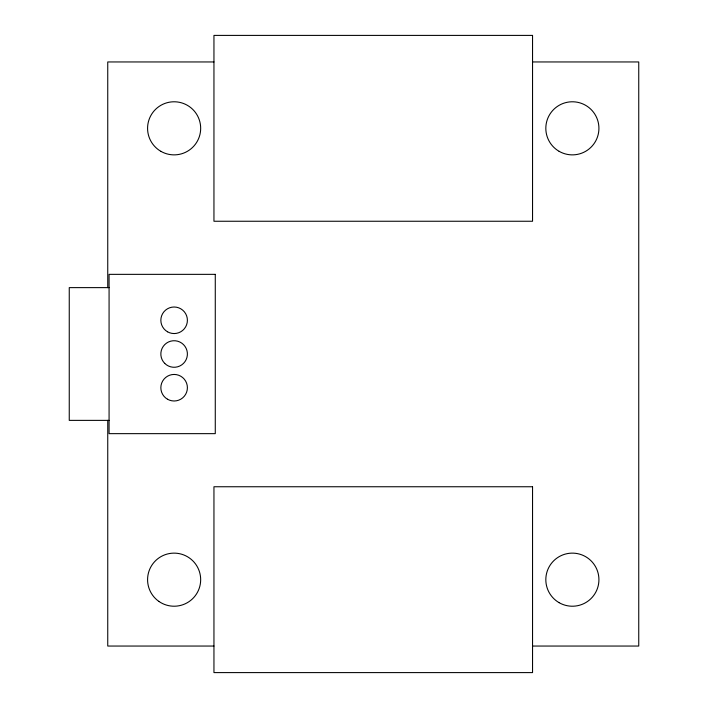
<?xml version="1.0" encoding="UTF-8"?>
<svg xmlns="http://www.w3.org/2000/svg" width="708" height="708" viewBox="0 0 708 708"><rect width="100%" height="100%" fill="white"/><g stroke="black" fill="none" stroke-linecap="round" stroke-linejoin="round"><path stroke-width="1.06" d="M213.949 61.95L107.749 61.95L107.749 287.625M532.549 61.95L638.749 61.95L638.749 646.05L532.549 646.05M109.076 287.625L69.251 287.625L69.251 420.375L109.076 420.375M213.949 646.05L107.749 646.05L107.749 420.375M532.549 35.4L213.949 35.4L213.949 221.25L532.549 221.25L532.549 35.4M215.276 274.35L109.076 274.35L109.076 433.65L215.276 433.65L215.276 274.35M532.549 486.75L213.949 486.75L213.949 672.6L532.549 672.6L532.549 486.75M559.099 151.317A26.55 26.55 0 0 0 598.924 128.325A26.55 26.55 0 0 0 559.099 105.333A26.55 26.55 0 0 0 559.099 151.317M158.804 601.357A26.55 26.55 0 0 0 200.559 582.109A26.55 26.55 0 0 0 163.008 555.568A26.55 26.55 0 0 0 158.804 601.357M559.099 602.667A26.55 26.55 0 0 0 598.924 579.675A26.55 26.55 0 0 0 559.099 556.683A26.55 26.55 0 0 0 559.099 602.667M167.486 399.215A13.275 13.275 0 0 0 187.399 387.719A13.275 13.275 0 0 0 167.486 376.222A13.275 13.275 0 0 0 167.486 399.215M164.734 363.39A13.275 13.275 0 0 0 186.947 357.434A13.275 13.275 0 0 0 170.69 341.176A13.275 13.275 0 0 0 164.734 363.39M167.486 331.778A13.275 13.275 0 0 0 187.399 320.281A13.275 13.275 0 0 0 167.486 308.785A13.275 13.275 0 0 0 167.486 331.778M160.849 151.317A26.55 26.55 0 0 0 200.674 128.325A26.55 26.55 0 0 0 160.849 105.333A26.55 26.55 0 0 0 160.849 151.317"/></g></svg>
